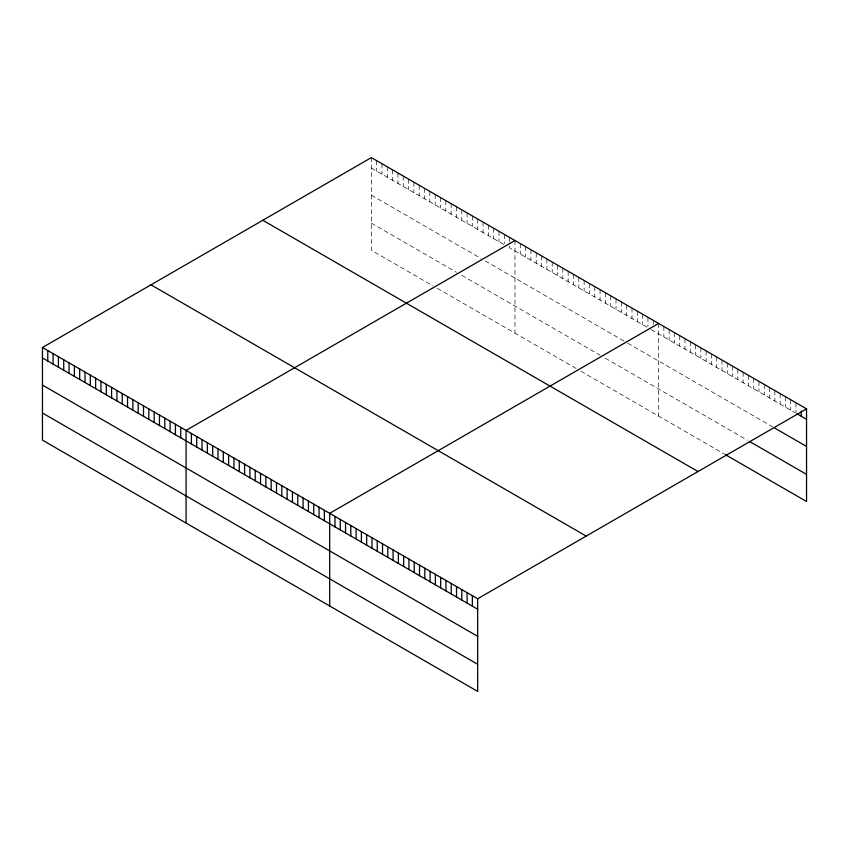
<?xml version="1.0" encoding="UTF-8"?>
<svg xmlns="http://www.w3.org/2000/svg" width="849" height="849" viewBox="0 0 849 849"><rect width="100%" height="100%" fill="white"/><g stroke="black" fill="none" stroke-linecap="round" stroke-linejoin="round"><path stroke-width="0.64" stroke-dasharray="4.25 3.18" d="M371.342 157.606L371.342 250.243L433.043 285.869M371.342 168.06L504.327 244.841M646.874 327.141L509.644 247.908L509.644 242.676M651.13 329.592L794.919 412.614M371.342 195.185L480.916 258.446M485.172 260.898L626.668 342.593M627.729 343.208L772.728 426.92M371.342 223.128L456.454 272.264M461.771 275.331L600.073 355.179M605.39 358.246L747.364 440.217M437.299 288.32L576.662 368.784M580.918 371.236L724.112 453.907M795.98 402.766L795.98 413.219M790.695 399.72L790.695 410.173M785.41 396.663L785.41 407.117M780.125 393.618L780.125 404.071M774.84 390.561L774.84 401.015M769.555 387.515L769.555 397.969M764.27 384.459L764.27 394.912M758.985 381.413L758.985 391.867M753.7 378.357L753.7 388.81M748.415 375.311L748.415 385.764M743.13 372.255L743.13 382.708M737.845 369.209L737.845 379.662M732.57 366.152L732.57 376.616M727.285 363.107L727.285 373.56M722 360.05L722 370.514M716.715 357.005L716.715 367.458M711.43 353.948L711.43 364.412M706.145 350.902L706.145 361.356M700.86 347.846L700.86 358.31M695.575 344.8L695.575 355.253M690.29 341.744L690.29 352.208M685.005 338.698L685.005 349.151M679.72 335.642L679.72 346.105M674.435 332.596L674.435 343.049M669.15 329.539L669.15 340.003M663.865 326.494L663.865 336.947M658.58 323.437L658.58 416.074M653.263 320.37L653.263 324.286M647.946 317.303L647.946 326.451M642.619 314.226L642.619 324.679M637.302 311.159L637.302 321.612M631.985 308.091L631.985 318.545M626.668 305.014L626.668 315.467M621.341 301.947L621.341 312.4M616.024 298.869L616.024 309.333M610.707 295.802L610.707 306.256M605.39 292.735L605.39 303.189M600.073 289.658L600.073 300.111M594.746 286.591L594.746 297.044M589.429 283.524L589.429 293.977M584.112 280.446L584.112 290.899M578.795 277.379L578.795 287.832M573.478 274.301L573.478 284.765M568.151 271.234L568.151 281.688M562.834 268.167L562.834 278.621M557.517 265.09L557.517 275.543M552.2 262.023L552.2 272.476M546.873 258.956L546.873 269.409M541.556 255.878L541.556 266.331M536.239 252.811L536.239 263.264M530.922 249.733L530.922 260.197M525.605 246.666L525.605 257.12M520.278 243.599L520.278 254.053M514.961 240.522L514.961 333.158M509.644 237.455L509.644 241.371M504.327 234.388L504.327 243.536M499 231.31L499 241.763M493.683 228.243L493.683 238.696M488.366 225.165L488.366 235.629M483.049 222.098L483.049 232.552M477.732 219.031L477.732 229.485M472.405 215.954L472.405 226.407M467.088 212.887L467.088 223.34M461.771 209.82L461.771 220.273M456.454 206.742L456.454 217.195M451.127 203.675L451.127 214.128M445.81 200.597L445.81 211.061M440.493 197.53L440.493 207.984M435.176 194.463L435.176 204.917M429.859 191.386L429.859 201.839M424.532 188.319L424.532 198.772M419.215 185.252L419.215 195.705M413.898 182.174L413.898 192.627M408.581 179.107L408.581 189.56M403.254 176.03L403.254 186.483M397.937 172.963L397.937 183.416M392.62 169.896L392.62 180.349M387.303 166.818L387.303 177.271M381.986 163.751L381.986 174.204M376.659 160.684L376.659 171.137"/><path stroke-width="1.27" d="M42.45 347.496L477.658 598.757L477.658 691.394L42.45 440.132L42.45 347.496L371.342 157.606L806.55 408.868L806.55 501.504L725.163 454.523M514.961 240.522L186.069 430.411L186.069 523.048M658.58 323.437L329.688 513.327L329.688 605.963M477.658 598.757L806.55 408.868M797.041 413.834L806.55 419.321M774.84 428.14L806.55 446.447M749.476 441.438L806.55 474.389M262.808 220.273L698.016 471.535M150.984 284.829L586.192 536.09M42.45 357.949L477.658 609.211M42.45 385.064L477.658 636.336M42.45 413.007L477.658 664.268M801.265 411.043L801.265 416.275M472.373 595.701L472.373 606.165M467.088 592.655L467.088 603.108M461.803 589.599L461.803 600.063M456.518 586.553L456.518 597.006M451.233 583.496L451.233 593.96M445.948 580.451L445.948 590.904M440.663 577.394L440.663 587.858M435.378 574.349L435.378 584.802M430.093 571.292L430.093 581.756M424.808 568.246L424.808 578.7M419.523 565.19L419.523 575.654M414.238 562.144L414.238 572.597M408.953 559.088L408.953 569.552M403.668 556.042L403.668 566.495M398.383 552.996L398.383 563.449M393.098 549.94L393.098 560.393M387.813 546.894L387.813 557.347M382.528 543.838L382.528 554.291M377.243 540.792L377.243 551.245M371.968 537.735L371.968 548.189M366.683 534.69L366.683 545.143M361.398 531.633L361.398 542.087M356.113 528.587L356.113 539.041M350.828 525.531L350.828 535.984M345.543 522.485L345.543 532.939M340.258 519.429L340.258 529.882M334.973 516.383L334.973 526.836M324.371 510.26L324.371 520.713M319.044 507.182L319.044 517.635M313.727 504.115L313.727 514.568M308.41 501.048L308.41 511.501M303.093 497.97L303.093 508.424M297.776 494.903L297.776 505.357M292.449 491.826L292.449 502.29M287.132 488.759L287.132 499.212M281.815 485.692L281.815 496.145M276.498 482.614L276.498 493.067M271.171 479.547L271.171 490M265.854 476.48L265.854 486.933M260.537 473.402L260.537 483.856M255.22 470.335L255.22 480.789M249.903 467.258L249.903 477.711M244.576 464.191L244.576 474.644M239.259 461.124L239.259 471.577M233.942 458.046L233.942 468.499M228.625 454.979L228.625 465.432M223.298 451.912L223.298 462.365M217.981 448.834L217.981 459.288M212.664 445.767L212.664 456.221M207.347 442.69L207.347 453.143M202.03 439.623L202.03 450.076M196.703 436.556L196.703 447.009M191.386 433.478L191.386 443.931M180.752 427.344L180.752 437.797M175.425 424.267L175.425 434.72M170.108 421.2L170.108 431.653M164.791 418.122L164.791 428.575M159.474 415.055L159.474 425.508M154.157 411.988L154.157 422.441M148.83 408.91L148.83 419.364M143.513 405.843L143.513 416.297M138.196 402.776L138.196 413.23M132.879 399.699L132.879 410.152M127.562 396.632L127.562 407.085M122.235 393.554L122.235 404.007M116.918 390.487L116.918 400.94M111.601 387.42L111.601 397.873M106.284 384.342L106.284 394.796M100.957 381.275L100.957 391.729M95.64 378.198L95.64 388.662M90.323 375.131L90.323 385.584M85.006 372.064L85.006 382.517M79.689 368.986L79.689 379.439M74.362 365.919L74.362 376.372M69.045 362.852L69.045 373.305M63.728 359.774L63.728 370.228M58.411 356.707L58.411 367.161M53.084 353.63L53.084 364.094M47.767 350.563L47.767 361.016"/></g></svg>
